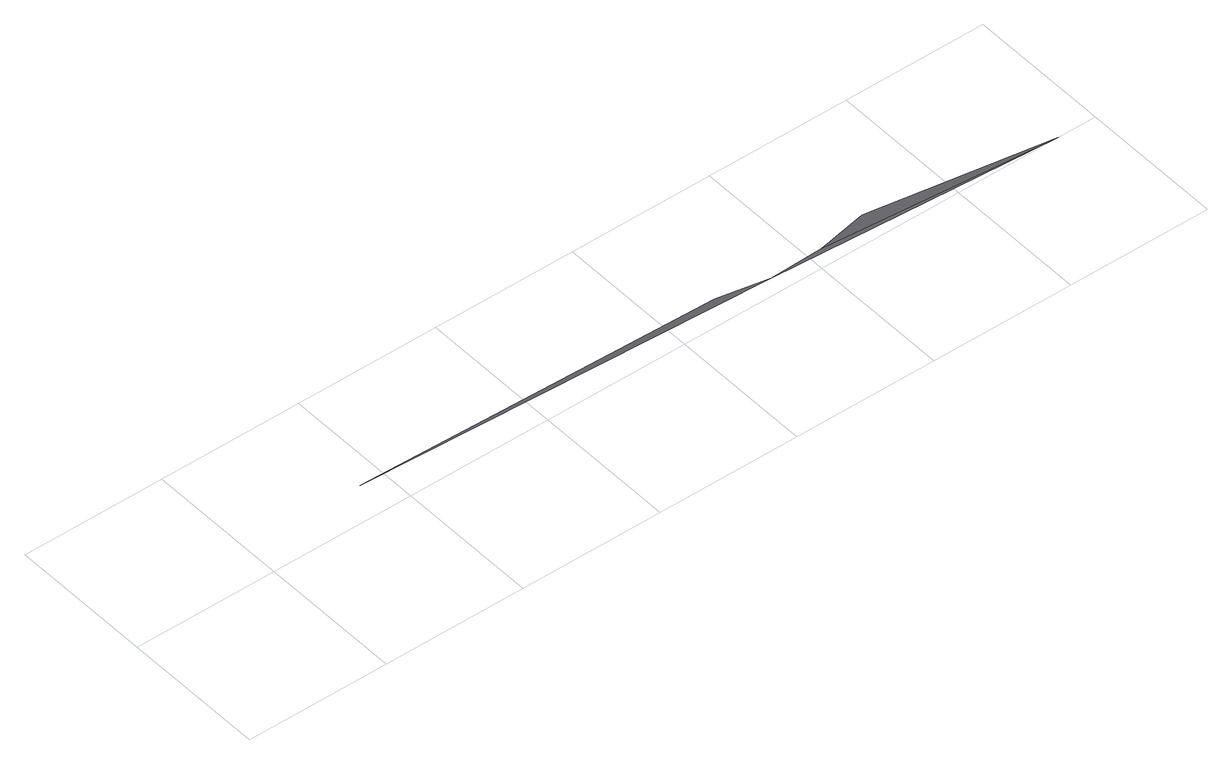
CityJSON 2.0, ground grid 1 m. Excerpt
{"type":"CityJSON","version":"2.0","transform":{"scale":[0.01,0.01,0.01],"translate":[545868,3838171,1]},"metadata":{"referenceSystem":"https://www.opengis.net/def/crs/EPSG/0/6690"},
"CityObjects":{
"road1":{"type":"Road","attributes":{"RoadStructureAttribute.sectionType":"1"},"geometry":[{"type":"MultiSurface","lod":"3","boundaries":[[[0,1,2]],[[3,4,5]],[[5,1,3]]],"semantics":{"surfaces":[{"type":"TrafficArea","function":"1010"}],"values":[0,0,0]}}]}
},
"vertices":[
[74,13,94],[368,5,88],[331,11,89],[573,0,80],[442,15,86],[406,7,87]
]}
